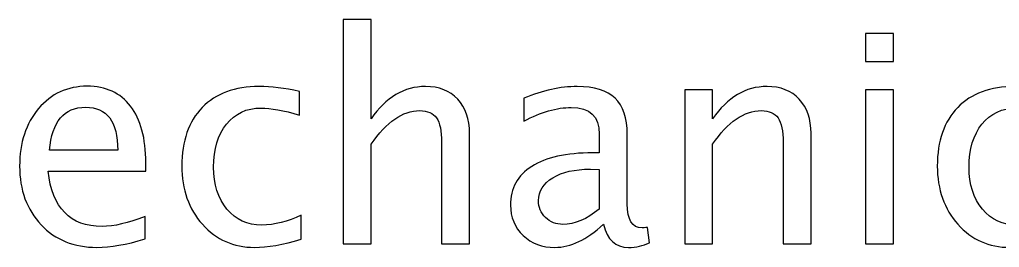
# Model space of a CAD drawing. Header units: centimetres. Extents: x -26.9 to 37.3, y -43.5 to 43.3.
# Drawn here: x 1.04 to 8.16, y 41.65 to 43.3 of the extents above; entities that cross this region are included whole.
import ezdxf

# ---------------------------------------------------------------- set-up
doc = ezdxf.new("R2010")
doc.units = ezdxf.units.CM
doc.header["$MEASUREMENT"] = 0
doc.layers.add('Layer 1', color=7, linetype='Continuous')

msp = doc.modelspace()

# ---------------------------------------------------------------- linework, layer by layer
at = {"layer": 'Layer 1'}
for points, knots in [([(3.38847, 41.67044), (3.38847, 41.67044), (3.38847, 43.30239), (3.38847, 43.30239), (3.38847, 43.30239), (3.38847, 43.30239), (3.59167, 43.30239), (3.59167, 43.30239), (3.59167, 43.30239), (3.59167, 43.30239), (3.59167, 42.58026), (3.59167, 42.58026), (3.59167, 42.58026), (3.69927, 42.73724), (3.83121, 42.81556), (3.98714, 42.81556), (3.98714, 42.81556), (4.08521, 42.81556), (4.16317, 42.78487), (4.22067, 42.72313), (4.22067, 42.72313), (4.27818, 42.66175), (4.30711, 42.57884), (4.30711, 42.47513), (4.30711, 42.47513), (4.30711, 42.47513), (4.30711, 41.67044), (4.30711, 41.67044), (4.30711, 41.67044), (4.30711, 41.67044), (4.1039, 41.67044), (4.1039, 41.67044), (4.1039, 41.67044), (4.1039, 41.67044), (4.1039, 42.40881), (4.1039, 42.40881), (4.1039, 42.40881), (4.1039, 42.49206), (4.09156, 42.55133), (4.06722, 42.58661), (4.06722, 42.58661), (4.04252, 42.62224), (4.00195, 42.63987), (3.94515, 42.63987), (3.94515, 42.63987), (3.82027, 42.63987), (3.70244, 42.55838), (3.59167, 42.3954), (3.59167, 42.3954), (3.59167, 42.3954), (3.59167, 41.67044), (3.59167, 41.67044), (3.59167, 41.67044), (3.59167, 41.67044), (3.38847, 41.67044), (3.38847, 41.67044)], [0, 0, 0, 0, 0.0666667, 0.0666667, 0.0666667, 0.0666667, 0.1333333, 0.1333333, 0.1333333, 0.1333333, 0.2, 0.2, 0.2, 0.2, 0.2666667, 0.2666667, 0.2666667, 0.2666667, 0.3333333, 0.3333333, 0.3333333, 0.3333333, 0.4, 0.4, 0.4, 0.4, 0.4666667, 0.4666667, 0.4666667, 0.4666667, 0.5333333, 0.5333333, 0.5333333, 0.5333333, 0.6, 0.6, 0.6, 0.6, 0.6666667, 0.6666667, 0.6666667, 0.6666667, 0.7333333, 0.7333333, 0.7333333, 0.7333333, 0.8, 0.8, 0.8, 0.8, 0.8666667, 0.8666667, 0.8666667, 0.8666667, 1, 1, 1, 1]), ([(7.18472, 42.99759), (7.18472, 42.99759), (7.18472, 43.20079), (7.18472, 43.20079), (7.18472, 43.20079), (7.18472, 43.20079), (7.38792, 43.20079), (7.38792, 43.20079), (7.38792, 43.20079), (7.38792, 43.20079), (7.38792, 42.99759), (7.38792, 42.99759), (7.38792, 42.99759), (7.38792, 42.99759), (7.18472, 42.99759), (7.18472, 42.99759)], [0, 0, 0, 0, 0.2, 0.2, 0.2, 0.2, 0.4, 0.4, 0.4, 0.4, 0.6, 0.6, 0.6, 0.6, 1, 1, 1, 1]), ([(1.94842, 41.70642), (1.8119, 41.6655), (1.69513, 41.64504), (1.59776, 41.64504), (1.59776, 41.64504), (1.4316, 41.64504), (1.29649, 41.70007), (1.19242, 41.80979), (1.19242, 41.80979), (1.08835, 41.9195), (1.03614, 42.06167), (1.03614, 42.23665), (1.03614, 42.23665), (1.03614, 42.40634), (1.082, 42.54568), (1.17408, 42.65469), (1.17408, 42.65469), (1.26615, 42.76335), (1.38398, 42.81768), (1.52756, 42.81768), (1.52756, 42.81768), (1.66338, 42.81768), (1.76851, 42.76934), (1.84259, 42.67268), (1.84259, 42.67268), (1.91667, 42.57602), (1.95372, 42.43914), (1.95372, 42.2617), (1.95372, 42.2617), (1.95372, 42.2617), (1.95266, 42.19961), (1.95266, 42.19961), (1.95266, 42.19961), (1.95266, 42.19961), (1.24357, 42.19961), (1.24357, 42.19961), (1.24357, 42.19961), (1.27321, 41.9315), (1.40409, 41.79744), (1.63586, 41.79744), (1.63586, 41.79744), (1.72088, 41.79744), (1.82495, 41.82143), (1.94842, 41.86941), (1.94842, 41.86941), (1.94842, 41.86941), (1.94842, 41.70642), (1.94842, 41.70642)], [0, 0, 0, 0, 0.0769231, 0.0769231, 0.0769231, 0.0769231, 0.1538462, 0.1538462, 0.1538462, 0.1538462, 0.2307692, 0.2307692, 0.2307692, 0.2307692, 0.3076923, 0.3076923, 0.3076923, 0.3076923, 0.3846154, 0.3846154, 0.3846154, 0.3846154, 0.4615385, 0.4615385, 0.4615385, 0.4615385, 0.5384615, 0.5384615, 0.5384615, 0.5384615, 0.6153846, 0.6153846, 0.6153846, 0.6153846, 0.6923077, 0.6923077, 0.6923077, 0.6923077, 0.7692308, 0.7692308, 0.7692308, 0.7692308, 0.8461538, 0.8461538, 0.8461538, 0.8461538, 1, 1, 1, 1]), ([(3.08331, 41.70431), (2.95173, 41.6648), (2.83813, 41.64504), (2.74253, 41.64504), (2.74253, 41.64504), (2.59084, 41.64504), (2.46525, 41.70113), (2.36541, 41.81296), (2.36541, 41.81296), (2.26557, 41.92515), (2.21548, 42.06661), (2.21548, 42.237), (2.21548, 42.237), (2.21548, 42.41904), (2.26487, 42.56121), (2.36365, 42.66281), (2.36365, 42.66281), (2.46243, 42.76476), (2.60036, 42.81556), (2.77746, 42.81556), (2.77746, 42.81556), (2.86459, 42.81556), (2.96266, 42.80356), (3.07061, 42.77958), (3.07061, 42.77958), (3.07061, 42.77958), (3.07061, 42.60812), (3.07061, 42.60812), (3.07061, 42.60812), (2.95596, 42.64199), (2.86248, 42.65892), (2.79051, 42.65892), (2.79051, 42.65892), (2.68609, 42.65892), (2.60248, 42.61977), (2.54004, 42.5418), (2.54004, 42.5418), (2.47759, 42.46384), (2.4462, 42.35977), (2.4462, 42.22995), (2.4462, 42.22995), (2.4462, 42.104), (2.47865, 42.0024), (2.54321, 41.92444), (2.54321, 41.92444), (2.60777, 41.84683), (2.69208, 41.80802), (2.79686, 41.80802), (2.79686, 41.80802), (2.88964, 41.80802), (2.98489, 41.83201), (3.08331, 41.87999), (3.08331, 41.87999), (3.08331, 41.87999), (3.08331, 41.70431), (3.08331, 41.70431)], [0, 0, 0, 0, 0.0666667, 0.0666667, 0.0666667, 0.0666667, 0.1333333, 0.1333333, 0.1333333, 0.1333333, 0.2, 0.2, 0.2, 0.2, 0.2666667, 0.2666667, 0.2666667, 0.2666667, 0.3333333, 0.3333333, 0.3333333, 0.3333333, 0.4, 0.4, 0.4, 0.4, 0.4666667, 0.4666667, 0.4666667, 0.4666667, 0.5333333, 0.5333333, 0.5333333, 0.5333333, 0.6, 0.6, 0.6, 0.6, 0.6666667, 0.6666667, 0.6666667, 0.6666667, 0.7333333, 0.7333333, 0.7333333, 0.7333333, 0.8, 0.8, 0.8, 0.8, 0.8666667, 0.8666667, 0.8666667, 0.8666667, 1, 1, 1, 1]), ([(5.28042, 41.81332), (5.15836, 41.70113), (5.04089, 41.64504), (4.928, 41.64504), (4.928, 41.64504), (4.83522, 41.64504), (4.75796, 41.67397), (4.69693, 41.73218), (4.69693, 41.73218), (4.63555, 41.79038), (4.60485, 41.86376), (4.60485, 41.95231), (4.60485, 41.95231), (4.60485, 42.07472), (4.65636, 42.16892), (4.75937, 42.23453), (4.75937, 42.23453), (4.86238, 42.30015), (5.0102, 42.33296), (5.20281, 42.33296), (5.20281, 42.33296), (5.20281, 42.33296), (5.25044, 42.33296), (5.25044, 42.33296), (5.25044, 42.33296), (5.25044, 42.33296), (5.25044, 42.46807), (5.25044, 42.46807), (5.25044, 42.46807), (5.25044, 42.59825), (5.1827, 42.66316), (5.04688, 42.66316), (5.04688, 42.66316), (4.94176, 42.66316), (4.82675, 42.63), (4.70222, 42.56367), (4.70222, 42.56367), (4.70222, 42.56367), (4.70222, 42.73089), (4.70222, 42.73089), (4.70222, 42.73089), (4.8391, 42.78734), (4.96822, 42.81556), (5.08922, 42.81556), (5.08922, 42.81556), (5.21375, 42.81556), (5.30582, 42.78734), (5.36474, 42.73054), (5.36474, 42.73054), (5.424, 42.67374), (5.45364, 42.58625), (5.45364, 42.46807), (5.45364, 42.46807), (5.45364, 42.46807), (5.45364, 41.96113), (5.45364, 41.96113), (5.45364, 41.96113), (5.45364, 41.84507), (5.48927, 41.78686), (5.56088, 41.78686), (5.56088, 41.78686), (5.5697, 41.78686), (5.58276, 41.78827), (5.60004, 41.79109), (5.60004, 41.79109), (5.60004, 41.79109), (5.61451, 41.6782), (5.61451, 41.6782), (5.61451, 41.6782), (5.56829, 41.65598), (5.51749, 41.64504), (5.46175, 41.64504), (5.46175, 41.64504), (5.36685, 41.64504), (5.30653, 41.70113), (5.28042, 41.81332)], [0, 0, 0, 0, 0.05, 0.05, 0.05, 0.05, 0.1, 0.1, 0.1, 0.1, 0.15, 0.15, 0.15, 0.15, 0.2, 0.2, 0.2, 0.2, 0.25, 0.25, 0.25, 0.25, 0.3, 0.3, 0.3, 0.3, 0.35, 0.35, 0.35, 0.35, 0.4, 0.4, 0.4, 0.4, 0.45, 0.45, 0.45, 0.45, 0.5, 0.5, 0.5, 0.5, 0.55, 0.55, 0.55, 0.55, 0.6, 0.6, 0.6, 0.6, 0.65, 0.65, 0.65, 0.65, 0.7, 0.7, 0.7, 0.7, 0.75, 0.75, 0.75, 0.75, 0.8, 0.8, 0.8, 0.8, 0.85, 0.85, 0.85, 0.85, 0.9, 0.9, 0.9, 0.9, 1, 1, 1, 1]), ([(5.87097, 41.67044), (5.87097, 41.67044), (5.87097, 42.79228), (5.87097, 42.79228), (5.87097, 42.79228), (5.87097, 42.79228), (6.07417, 42.79228), (6.07417, 42.79228), (6.07417, 42.79228), (6.07417, 42.79228), (6.07417, 42.58026), (6.07417, 42.58026), (6.07417, 42.58026), (6.18177, 42.73724), (6.31371, 42.81556), (6.46964, 42.81556), (6.46964, 42.81556), (6.56771, 42.81556), (6.64567, 42.78487), (6.70317, 42.72313), (6.70317, 42.72313), (6.76068, 42.66175), (6.78961, 42.57884), (6.78961, 42.47513), (6.78961, 42.47513), (6.78961, 42.47513), (6.78961, 41.67044), (6.78961, 41.67044), (6.78961, 41.67044), (6.78961, 41.67044), (6.5864, 41.67044), (6.5864, 41.67044), (6.5864, 41.67044), (6.5864, 41.67044), (6.5864, 42.40881), (6.5864, 42.40881), (6.5864, 42.40881), (6.5864, 42.49206), (6.57406, 42.55133), (6.54972, 42.58661), (6.54972, 42.58661), (6.52502, 42.62224), (6.48445, 42.63987), (6.42765, 42.63987), (6.42765, 42.63987), (6.30277, 42.63987), (6.18494, 42.55838), (6.07417, 42.3954), (6.07417, 42.3954), (6.07417, 42.3954), (6.07417, 41.67044), (6.07417, 41.67044), (6.07417, 41.67044), (6.07417, 41.67044), (5.87097, 41.67044), (5.87097, 41.67044)], [0, 0, 0, 0, 0.0666667, 0.0666667, 0.0666667, 0.0666667, 0.1333333, 0.1333333, 0.1333333, 0.1333333, 0.2, 0.2, 0.2, 0.2, 0.2666667, 0.2666667, 0.2666667, 0.2666667, 0.3333333, 0.3333333, 0.3333333, 0.3333333, 0.4, 0.4, 0.4, 0.4, 0.4666667, 0.4666667, 0.4666667, 0.4666667, 0.5333333, 0.5333333, 0.5333333, 0.5333333, 0.6, 0.6, 0.6, 0.6, 0.6666667, 0.6666667, 0.6666667, 0.6666667, 0.7333333, 0.7333333, 0.7333333, 0.7333333, 0.8, 0.8, 0.8, 0.8, 0.8666667, 0.8666667, 0.8666667, 0.8666667, 1, 1, 1, 1]), ([(8.57537, 41.70431), (8.44379, 41.6648), (8.33019, 41.64504), (8.23459, 41.64504), (8.23459, 41.64504), (8.0829, 41.64504), (7.95731, 41.70113), (7.85747, 41.81296), (7.85747, 41.81296), (7.75763, 41.92515), (7.70754, 42.06661), (7.70754, 42.237), (7.70754, 42.237), (7.70754, 42.41904), (7.75693, 42.56121), (7.85571, 42.66281), (7.85571, 42.66281), (7.95449, 42.76476), (8.09242, 42.81556), (8.26952, 42.81556), (8.26952, 42.81556), (8.35665, 42.81556), (8.45472, 42.80356), (8.56267, 42.77958), (8.56267, 42.77958), (8.56267, 42.77958), (8.56267, 42.60812), (8.56267, 42.60812), (8.56267, 42.60812), (8.44802, 42.64199), (8.35454, 42.65892), (8.28257, 42.65892), (8.28257, 42.65892), (8.17815, 42.65892), (8.09454, 42.61977), (8.0321, 42.5418), (8.0321, 42.5418), (7.96965, 42.46384), (7.93826, 42.35977), (7.93826, 42.22995), (7.93826, 42.22995), (7.93826, 42.104), (7.97071, 42.0024), (8.03527, 41.92444), (8.03527, 41.92444), (8.09983, 41.84683), (8.18414, 41.80802), (8.28892, 41.80802), (8.28892, 41.80802), (8.3817, 41.80802), (8.47695, 41.83201), (8.57537, 41.87999), (8.57537, 41.87999), (8.57537, 41.87999), (8.57537, 41.70431), (8.57537, 41.70431)], [0, 0, 0, 0, 0.0666667, 0.0666667, 0.0666667, 0.0666667, 0.1333333, 0.1333333, 0.1333333, 0.1333333, 0.2, 0.2, 0.2, 0.2, 0.2666667, 0.2666667, 0.2666667, 0.2666667, 0.3333333, 0.3333333, 0.3333333, 0.3333333, 0.4, 0.4, 0.4, 0.4, 0.4666667, 0.4666667, 0.4666667, 0.4666667, 0.5333333, 0.5333333, 0.5333333, 0.5333333, 0.6, 0.6, 0.6, 0.6, 0.6666667, 0.6666667, 0.6666667, 0.6666667, 0.7333333, 0.7333333, 0.7333333, 0.7333333, 0.8, 0.8, 0.8, 0.8, 0.8666667, 0.8666667, 0.8666667, 0.8666667, 1, 1, 1, 1]), ([(7.18472, 41.67044), (7.18472, 41.67044), (7.18472, 42.79228), (7.18472, 42.79228), (7.18472, 42.79228), (7.18472, 42.79228), (7.38792, 42.79228), (7.38792, 42.79228), (7.38792, 42.79228), (7.38792, 42.79228), (7.38792, 41.67044), (7.38792, 41.67044), (7.38792, 41.67044), (7.38792, 41.67044), (7.18472, 41.67044), (7.18472, 41.67044)], [0, 0, 0, 0, 0.2, 0.2, 0.2, 0.2, 0.4, 0.4, 0.4, 0.4, 0.6, 0.6, 0.6, 0.6, 1, 1, 1, 1]), ([(1.25416, 42.35201), (1.25416, 42.35201), (1.74946, 42.35201), (1.74946, 42.35201), (1.74946, 42.35201), (1.74946, 42.56085), (1.67149, 42.66527), (1.51592, 42.66527), (1.51592, 42.66527), (1.35929, 42.66527), (1.27215, 42.56085), (1.25416, 42.35201)], [0, 0, 0, 0, 0.25, 0.25, 0.25, 0.25, 0.5, 0.5, 0.5, 0.5, 1, 1, 1, 1]), ([(5.25044, 41.92409), (5.25044, 41.92409), (5.25044, 42.21231), (5.25044, 42.21231), (5.25044, 42.21231), (5.25044, 42.21231), (5.18517, 42.21442), (5.18517, 42.21442), (5.18517, 42.21442), (5.07228, 42.21442), (4.98127, 42.19361), (4.91177, 42.15198), (4.91177, 42.15198), (4.84263, 42.11), (4.80805, 42.05462), (4.80805, 41.98547), (4.80805, 41.98547), (4.80805, 41.93714), (4.82534, 41.89622), (4.85956, 41.8627), (4.85956, 41.8627), (4.89413, 41.82919), (4.93611, 41.81226), (4.98585, 41.81226), (4.98585, 41.81226), (5.07052, 41.81226), (5.15872, 41.84965), (5.25044, 41.92409)], [0, 0, 0, 0, 0.125, 0.125, 0.125, 0.125, 0.25, 0.25, 0.25, 0.25, 0.375, 0.375, 0.375, 0.375, 0.5, 0.5, 0.5, 0.5, 0.625, 0.625, 0.625, 0.625, 0.75, 0.75, 0.75, 0.75, 1, 1, 1, 1])]:
    msp.add_open_spline(points, degree=3, knots=knots, dxfattribs=at)

doc.saveas('drawing.dxf')
